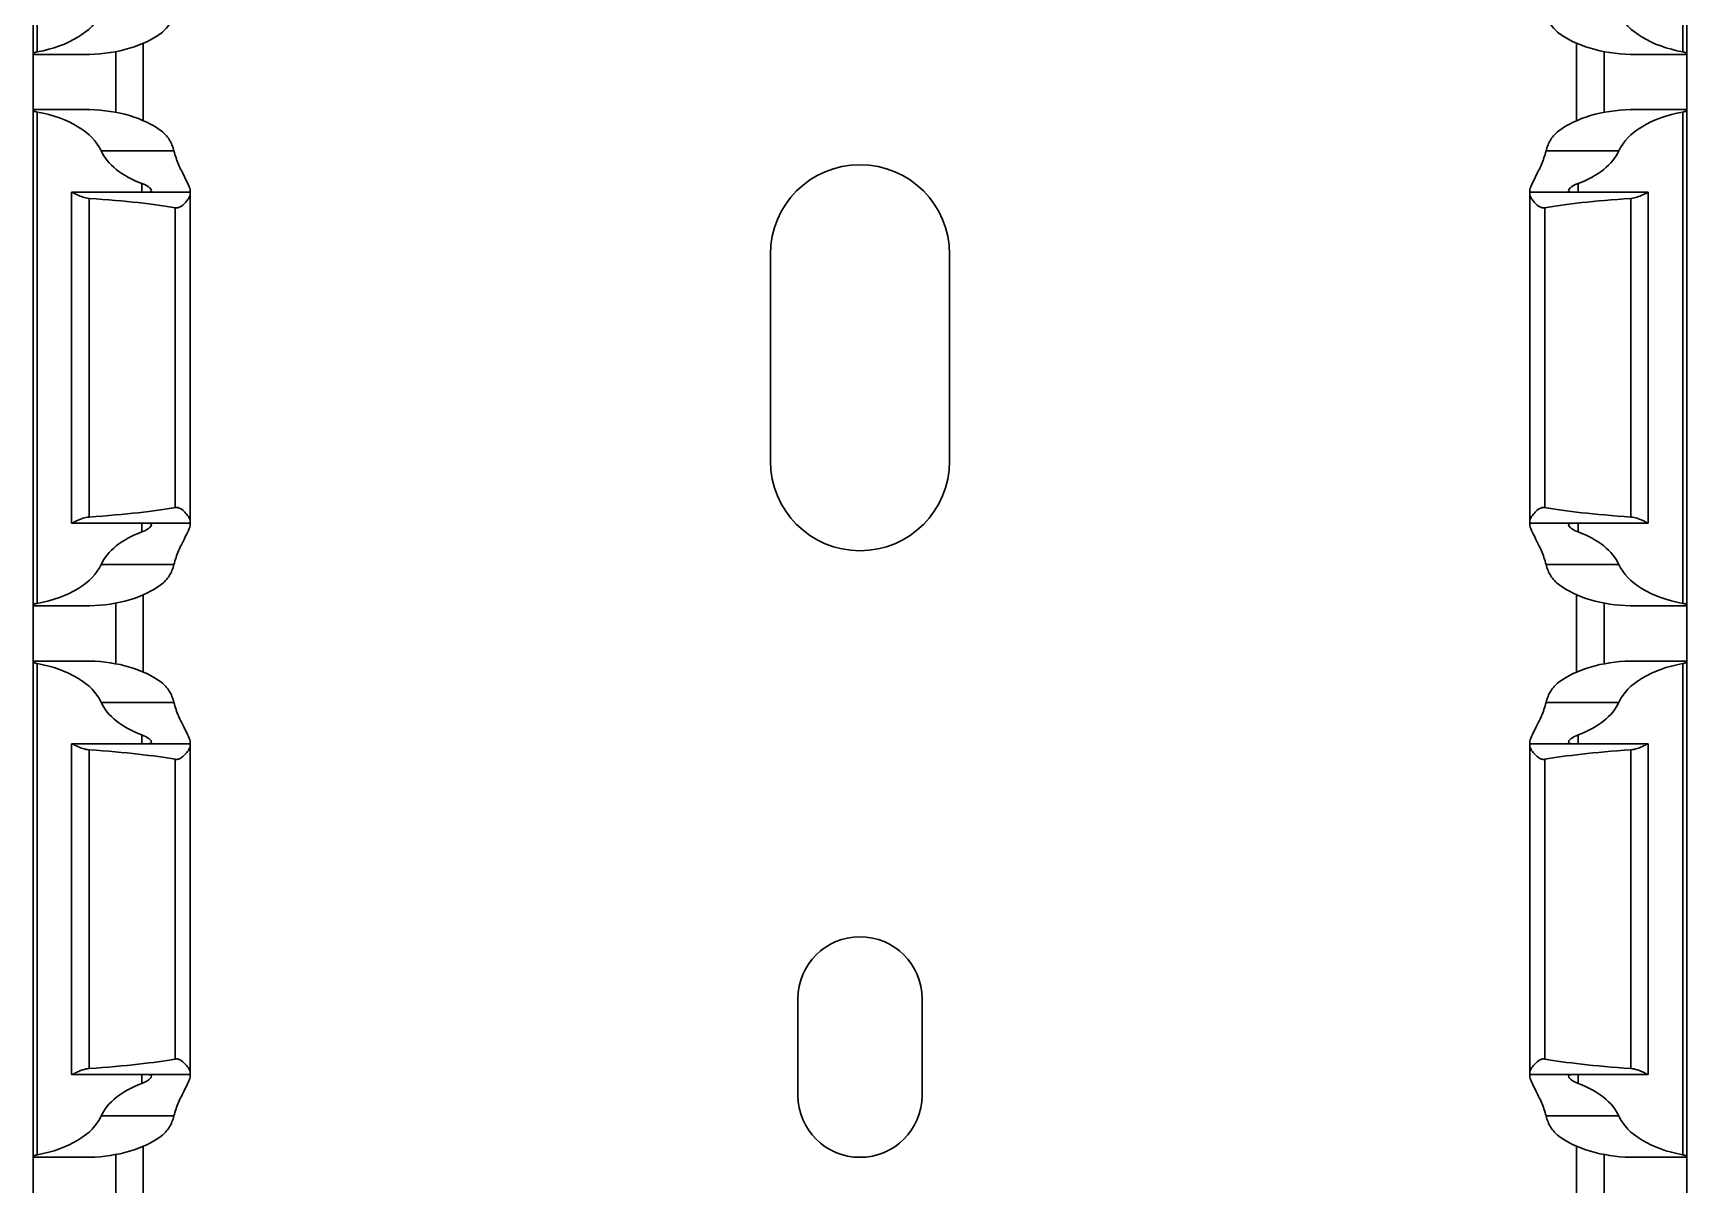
# Model space of a CAD drawing. Header units: millimetres. Extents: x -2573 to 2942, y -1220 to 2800.
# Drawn here: x 1847.5 to 1907.5, y 1510 to 1551.8 of the extents above; entities that cross this region are included whole.
import ezdxf

# ---------------------------------------------------------------- set-up
doc = ezdxf.new("R2010")
doc.units = ezdxf.units.MM

msp = doc.modelspace()

# ---------------------------------------------------------------- linework, layer by layer
at = {"linetype": 'Continuous', "lineweight": 30}
for p, q in [((1847.536, 1551.029), (1847.536, 1568.971)), ((1847.686, 1551.091), (1847.686, 1568.909)), ((1907.386, 1551.091), (1907.386, 1568.909)), ((1907.536, 1551.029), (1907.536, 1568.971)), ((1847.536, 1551), (1847.536, 1551.029)), ((1847.536, 1551), (1849.499, 1551)), ((1847.536, 1549), (1847.536, 1551)), ((1850.536, 1548.899), (1850.536, 1551.101)), ((1851.536, 1551.403), (1851.536, 1548.597)), ((1903.536, 1551.403), (1903.536, 1548.597)), ((1904.536, 1548.899), (1904.536, 1551.101)), ((1905.574, 1551), (1907.536, 1551)), ((1907.536, 1551), (1907.536, 1551.029)), ((1907.536, 1549), (1907.536, 1551)), ((1849.502, 1549), (1847.536, 1549)), ((1847.536, 1549), (1847.536, 1548.971)), ((1847.536, 1531.029), (1847.536, 1548.971)), ((1847.686, 1531.091), (1847.686, 1548.909)), ((1907.536, 1549), (1905.57, 1549)), ((1907.386, 1531.091), (1907.386, 1548.909)), ((1907.536, 1549), (1907.536, 1548.971)), ((1907.536, 1531.029), (1907.536, 1548.971)), ((1852.645, 1547.5), (1850.006, 1547.5)), ((1902.428, 1547.5), (1905.067, 1547.5)), ((1851.486, 1546), (1851.486, 1546.318)), ((1903.586, 1546), (1903.586, 1546.318)), ((1848.936, 1546), (1848.936, 1534)), ((1848.936, 1546), (1848.94, 1546)), ((1853.236, 1546), (1848.94, 1546)), ((1849.575, 1534.221), (1849.575, 1545.779)), ((1853.236, 1546), (1853.236, 1546.057)), ((1853.236, 1545.916), (1853.236, 1546)), ((1853.236, 1534.084), (1853.236, 1545.916)), ((1901.836, 1546), (1901.836, 1546.057)), ((1901.836, 1545.916), (1901.836, 1546)), ((1901.836, 1546), (1906.133, 1546)), ((1901.836, 1534.084), (1901.836, 1545.916)), ((1905.497, 1534.221), (1905.497, 1545.779)), ((1906.136, 1546), (1906.133, 1546)), ((1906.136, 1534), (1906.136, 1546)), ((1852.693, 1534.564), (1852.693, 1545.436)), ((1902.38, 1534.564), (1902.38, 1545.436)), ((1874.286, 1543.75), (1874.286, 1536.25)), ((1880.786, 1536.25), (1880.786, 1543.75)), ((1848.94, 1534), (1848.936, 1534)), ((1853.236, 1534), (1848.94, 1534)), ((1851.486, 1533.682), (1851.486, 1534)), ((1853.236, 1534), (1853.236, 1534.084)), ((1853.236, 1533.943), (1853.236, 1534)), ((1901.836, 1534), (1901.836, 1534.084)), ((1901.836, 1534), (1906.133, 1534)), ((1901.836, 1533.943), (1901.836, 1534)), ((1903.586, 1533.682), (1903.586, 1534)), ((1906.133, 1534), (1906.136, 1534)), ((1852.645, 1532.5), (1850.006, 1532.5)), ((1902.428, 1532.5), (1905.067, 1532.5)), ((1851.536, 1531.403), (1851.536, 1528.597)), ((1903.536, 1531.403), (1903.536, 1528.597)), ((1847.536, 1531), (1847.536, 1531.029)), ((1847.536, 1531), (1849.499, 1531)), ((1847.536, 1529), (1847.536, 1531)), ((1850.536, 1528.899), (1850.536, 1531.101)), ((1904.536, 1528.899), (1904.536, 1531.101)), ((1905.574, 1531), (1907.536, 1531)), ((1907.536, 1531), (1907.536, 1531.029)), ((1907.536, 1529), (1907.536, 1531)), ((1849.502, 1529), (1847.536, 1529)), ((1847.536, 1529), (1847.536, 1528.971)), ((1847.536, 1511.029), (1847.536, 1528.971)), ((1847.686, 1511.091), (1847.686, 1528.909)), ((1907.536, 1529), (1905.57, 1529)), ((1907.386, 1511.091), (1907.386, 1528.909)), ((1907.536, 1529), (1907.536, 1528.971)), ((1907.536, 1511.029), (1907.536, 1528.971)), ((1852.645, 1527.5), (1850.006, 1527.5)), ((1902.428, 1527.5), (1905.067, 1527.5)), ((1848.936, 1526), (1848.936, 1514)), ((1848.936, 1526), (1848.94, 1526)), ((1853.236, 1526), (1848.94, 1526)), ((1851.486, 1526), (1851.486, 1526.318)), ((1853.236, 1526), (1853.236, 1526.057)), ((1853.236, 1525.916), (1853.236, 1526)), ((1853.236, 1514.084), (1853.236, 1525.916)), ((1901.836, 1526), (1901.836, 1526.057)), ((1901.836, 1525.916), (1901.836, 1526)), ((1901.836, 1526), (1906.133, 1526)), ((1901.836, 1514.084), (1901.836, 1525.916)), ((1903.586, 1526), (1903.586, 1526.318)), ((1906.136, 1526), (1906.133, 1526)), ((1906.136, 1514), (1906.136, 1526)), ((1849.575, 1514.221), (1849.575, 1525.779)), ((1852.693, 1514.564), (1852.693, 1525.436)), ((1902.38, 1514.564), (1902.38, 1525.436)), ((1905.497, 1514.221), (1905.497, 1525.779)), ((1875.286, 1516.75), (1875.286, 1513.25)), ((1879.786, 1513.25), (1879.786, 1516.75)), ((1848.94, 1514), (1848.936, 1514)), ((1853.236, 1514), (1848.94, 1514)), ((1851.486, 1513.682), (1851.486, 1514)), ((1853.236, 1514), (1853.236, 1514.084)), ((1853.236, 1513.943), (1853.236, 1514)), ((1901.836, 1514), (1901.836, 1514.084)), ((1901.836, 1514), (1906.133, 1514)), ((1901.836, 1513.943), (1901.836, 1514)), ((1903.586, 1513.682), (1903.586, 1514)), ((1906.133, 1514), (1906.136, 1514)), ((1852.645, 1512.5), (1850.006, 1512.5)), ((1902.428, 1512.5), (1905.067, 1512.5)), ((1851.536, 1511.403), (1851.536, 1508.597)), ((1903.536, 1511.403), (1903.536, 1508.597)), ((1847.536, 1511), (1847.536, 1511.029)), ((1847.536, 1511), (1849.499, 1511)), ((1847.536, 1509), (1847.536, 1511)), ((1850.536, 1508.899), (1850.536, 1511.101)), ((1904.536, 1508.899), (1904.536, 1511.101)), ((1905.574, 1511), (1907.536, 1511)), ((1907.536, 1511), (1907.536, 1511.029)), ((1907.536, 1509), (1907.536, 1511))]:
    msp.add_line(p, q, dxfattribs=at)
for centre, radius, start, end in [((1877.536, 1543.75), 3.25, 0, 180), ((1877.536, 1536.25), 3.25, 180, 0), ((1877.536, 1516.75), 2.25, 0, 180), ((1877.536, 1513.25), 2.25, 180, 0)]:
    msp.add_arc(centre, radius, start, end, dxfattribs=at)
for centre, major_axis, ratio, start_param, end_param in [((1846.652, 1553), (3.464, 0), 0.57735, 5.015694, 6.030505), ((1908.421, 1553), (3.464, 0), 0.57735, 3.394273, 4.409084), ((1849.452, 1553), (3.464, 0), 0.57735, 4.751267, 5.622258), ((1905.621, 1553), (3.464, 0), 0.57735, 3.80252, 4.673511), ((1846.652, 1547), (3.464, 0), 0.57735, 0.25268, 1.267492), ((1849.452, 1547), (3.464, 0), 0.57735, 0.660927, 1.531918), ((1905.621, 1547), (3.464, 0), 0.57735, 1.609674, 2.480666), ((1908.421, 1547), (3.464, 0), 0.57735, 1.874101, 2.888912), ((1853.36, 1548), (3.464, 0), 0.57735, 3.394273, 4.140941), ((1901.713, 1548), (3.464, 0), 0.57735, 5.283837, 6.030505), ((1842.406, 1545), (11.43, 0), 0.087489, 0.451027, 0.892766), ((1912.667, 1545), (11.43, 0), 0.087489, 2.248826, 2.690566), ((1842.406, 1535), (11.43, 0), 0.087489, 5.390419, 5.832158), ((1912.667, 1535), (11.43, 0), 0.087489, 3.592619, 4.034359), ((1853.36, 1532), (3.464, 0), 0.57735, 2.142244, 2.888912), ((1901.713, 1532), (3.464, 0), 0.57735, 0.25268, 0.999349), ((1846.652, 1533), (3.464, 0), 0.57735, 5.015694, 6.030505), ((1908.421, 1533), (3.464, 0), 0.57735, 3.394273, 4.409084), ((1849.452, 1533), (3.464, 0), 0.57735, 4.751267, 5.622258), ((1905.621, 1533), (3.464, 0), 0.57735, 3.80252, 4.673511), ((1846.652, 1527), (3.464, 0), 0.57735, 0.25268, 1.267492), ((1849.452, 1527), (3.464, 0), 0.57735, 0.660927, 1.531918), ((1905.621, 1527), (3.464, 0), 0.57735, 1.609674, 2.480666), ((1908.421, 1527), (3.464, 0), 0.57735, 1.874101, 2.888912), ((1853.36, 1528), (3.464, 0), 0.57735, 3.394273, 4.140941), ((1901.713, 1528), (3.464, 0), 0.57735, 5.283837, 6.030505), ((1842.406, 1525), (11.43, 0), 0.087489, 0.451027, 0.892766), ((1912.667, 1525), (11.43, 0), 0.087489, 2.248826, 2.690566), ((1842.406, 1515), (11.43, 0), 0.087489, 5.390419, 5.832158), ((1912.667, 1515), (11.43, 0), 0.087489, 3.592619, 4.034359), ((1853.36, 1512), (3.464, 0), 0.57735, 2.142244, 2.888912), ((1901.713, 1512), (3.464, 0), 0.57735, 0.25268, 0.999349), ((1846.652, 1513), (3.464, 0), 0.57735, 5.015694, 6.030505), ((1908.421, 1513), (3.464, 0), 0.57735, 3.394273, 4.409084), ((1849.452, 1513), (3.464, 0), 0.57735, 4.751267, 5.622258), ((1905.621, 1513), (3.464, 0), 0.57735, 3.80252, 4.673511)]:
    msp.add_ellipse(centre, major_axis=major_axis, ratio=ratio, start_param=start_param, end_param=end_param, dxfattribs=at)
for points, knots in [([(1852.186, 1551.772), (1852.301, 1551.858), (1852.399, 1551.964), (1852.552, 1552.211), (1852.607, 1552.351), (1852.645, 1552.5)], [0, 0, 0, 0, 0.5, 0.5, 1, 1, 1, 1]), ([(1902.886, 1551.772), (1902.771, 1551.858), (1902.674, 1551.964), (1902.521, 1552.211), (1902.465, 1552.351), (1902.428, 1552.5)], [0, 0, 0, 0, 0.5, 0.5, 1, 1, 1, 1]), ([(1847.686, 1551.091), (1847.641, 1551.083), (1847.603, 1551.072), (1847.55, 1551.049), (1847.536, 1551.038), (1847.536, 1551.029)], [0, 0, 0, 0, 0.5, 0.5, 1, 1, 1, 1]), ([(1849.499, 1551), (1849.499, 1551), (1849.516, 1550.999), (1849.55, 1551.001), (1849.583, 1551.001), (1849.586, 1551.002)], [0, 0, 0, 0, 0.038179, 0.88892, 1, 1, 1, 1]), ([(1905.574, 1551), (1905.573, 1551), (1905.557, 1550.999), (1905.522, 1551.001), (1905.49, 1551.001), (1905.486, 1551.002)], [0, 0, 0, 0, 0.038179, 0.88892, 1, 1, 1, 1]), ([(1907.386, 1551.091), (1907.432, 1551.083), (1907.47, 1551.072), (1907.522, 1551.049), (1907.536, 1551.038), (1907.536, 1551.029)], [0, 0, 0, 0, 0.5, 0.5, 1, 1, 1, 1]), ([(1847.536, 1548.971), (1847.536, 1548.962), (1847.55, 1548.951), (1847.602, 1548.928), (1847.64, 1548.917), (1847.686, 1548.909)], [0, 0, 0, 0, 0.5, 0.5, 1, 1, 1, 1]), ([(1849.586, 1548.998), (1849.574, 1548.999), (1849.541, 1549), (1849.517, 1549), (1849.502, 1549)], [0, 0, 0, 0, 0.381561, 1, 1, 1, 1]), ([(1905.486, 1548.998), (1905.499, 1548.999), (1905.532, 1549), (1905.556, 1549), (1905.57, 1549)], [0, 0, 0, 0, 0.381561, 1, 1, 1, 1]), ([(1907.536, 1548.971), (1907.536, 1548.962), (1907.522, 1548.951), (1907.47, 1548.928), (1907.432, 1548.917), (1907.386, 1548.909)], [0, 0, 0, 0, 0.5, 0.5, 1, 1, 1, 1]), ([(1852.645, 1547.5), (1852.608, 1547.648), (1852.552, 1547.789), (1852.399, 1548.035), (1852.302, 1548.142), (1852.186, 1548.228)], [0, 0, 0, 0, 0.5, 0.5, 1, 1, 1, 1]), ([(1902.428, 1547.5), (1902.465, 1547.648), (1902.521, 1547.789), (1902.674, 1548.035), (1902.771, 1548.142), (1902.886, 1548.228)], [0, 0, 0, 0, 0.5, 0.5, 1, 1, 1, 1]), ([(1853.236, 1546.057), (1853.236, 1546.08), (1853.23, 1546.109), (1853.208, 1546.178), (1853.192, 1546.218), (1853.131, 1546.354), (1853.076, 1546.464), (1852.95, 1546.715), (1852.881, 1546.854), (1852.751, 1547.159), (1852.689, 1547.324), (1852.645, 1547.5)], [0, 0, 0, 0, 0.125, 0.125, 0.25, 0.25, 0.5, 0.5, 0.75, 0.75, 1, 1, 1, 1]), ([(1901.836, 1546.057), (1901.836, 1546.08), (1901.842, 1546.109), (1901.864, 1546.178), (1901.881, 1546.218), (1901.941, 1546.354), (1901.997, 1546.464), (1902.123, 1546.715), (1902.191, 1546.854), (1902.322, 1547.159), (1902.384, 1547.324), (1902.428, 1547.5)], [0, 0, 0, 0, 0.125, 0.125, 0.25, 0.25, 0.5, 0.5, 0.75, 0.75, 1, 1, 1, 1]), ([(1851.486, 1546.318), (1851.666, 1546.251), (1851.79, 1546.154), (1851.844, 1546.059), (1851.839, 1546.034), (1851.779, 1546.005), (1851.724, 1546), (1851.65, 1546)], [0, 0, 0, 0, 0.5, 0.5, 0.75, 0.75, 1, 1, 1, 1]), ([(1903.586, 1546.318), (1903.407, 1546.251), (1903.282, 1546.154), (1903.229, 1546.059), (1903.234, 1546.034), (1903.294, 1546.005), (1903.348, 1546), (1903.423, 1546)], [0, 0, 0, 0, 0.5, 0.5, 0.75, 0.75, 1, 1, 1, 1]), ([(1848.94, 1546), (1848.948, 1546), (1848.972, 1545.989), (1849.042, 1545.954), (1849.09, 1545.929), (1849.259, 1545.85), (1849.409, 1545.791), (1849.575, 1545.779)], [0, 0, 0, 0, 0.25, 0.25, 0.5, 0.5, 1, 1, 1, 1]), ([(1852.693, 1545.436), (1852.733, 1545.429), (1852.775, 1545.432), (1852.852, 1545.457), (1852.887, 1545.476), (1852.984, 1545.542), (1853.036, 1545.594), (1853.127, 1545.697), (1853.165, 1545.748), (1853.22, 1545.841), (1853.236, 1545.883), (1853.236, 1545.916)], [0, 0, 0, 0, 0.125, 0.125, 0.25, 0.25, 0.5, 0.5, 0.75, 0.75, 1, 1, 1, 1]), ([(1902.38, 1545.436), (1902.34, 1545.429), (1902.298, 1545.432), (1902.22, 1545.457), (1902.185, 1545.476), (1902.089, 1545.542), (1902.037, 1545.594), (1901.945, 1545.697), (1901.908, 1545.748), (1901.853, 1545.841), (1901.836, 1545.883), (1901.836, 1545.916)], [0, 0, 0, 0, 0.125, 0.125, 0.25, 0.25, 0.5, 0.5, 0.75, 0.75, 1, 1, 1, 1]), ([(1906.133, 1546), (1906.125, 1546), (1906.101, 1545.989), (1906.03, 1545.954), (1905.982, 1545.929), (1905.814, 1545.85), (1905.664, 1545.791), (1905.497, 1545.779)], [0, 0, 0, 0, 0.25, 0.25, 0.5, 0.5, 1, 1, 1, 1]), ([(1849.575, 1534.221), (1849.409, 1534.209), (1849.259, 1534.15), (1849.09, 1534.071), (1849.043, 1534.046), (1848.972, 1534.011), (1848.948, 1534), (1848.94, 1534)], [0, 0, 0, 0, 0.5, 0.5, 0.75, 0.75, 1, 1, 1, 1]), ([(1853.236, 1534.084), (1853.236, 1534.117), (1853.219, 1534.159), (1853.165, 1534.252), (1853.127, 1534.303), (1853.036, 1534.406), (1852.983, 1534.458), (1852.887, 1534.524), (1852.852, 1534.544), (1852.775, 1534.568), (1852.733, 1534.571), (1852.693, 1534.564)], [0, 0, 0, 0, 0.25, 0.25, 0.5, 0.5, 0.75, 0.75, 0.875, 0.875, 1, 1, 1, 1]), ([(1901.836, 1534.084), (1901.836, 1534.117), (1901.853, 1534.159), (1901.908, 1534.252), (1901.946, 1534.303), (1902.036, 1534.406), (1902.09, 1534.458), (1902.186, 1534.524), (1902.22, 1534.544), (1902.298, 1534.568), (1902.34, 1534.571), (1902.38, 1534.564)], [0, 0, 0, 0, 0.25, 0.25, 0.5, 0.5, 0.75, 0.75, 0.875, 0.875, 1, 1, 1, 1]), ([(1905.497, 1534.221), (1905.664, 1534.209), (1905.814, 1534.15), (1905.983, 1534.071), (1906.03, 1534.046), (1906.101, 1534.011), (1906.124, 1534), (1906.133, 1534)], [0, 0, 0, 0, 0.5, 0.5, 0.75, 0.75, 1, 1, 1, 1]), ([(1851.65, 1534), (1851.724, 1534), (1851.779, 1533.995), (1851.839, 1533.966), (1851.844, 1533.941), (1851.79, 1533.845), (1851.665, 1533.748), (1851.486, 1533.682)], [0, 0, 0, 0, 0.25, 0.25, 0.5, 0.5, 1, 1, 1, 1]), ([(1852.645, 1532.5), (1852.689, 1532.677), (1852.751, 1532.842), (1852.881, 1533.145), (1852.951, 1533.286), (1853.075, 1533.535), (1853.132, 1533.646), (1853.192, 1533.782), (1853.208, 1533.822), (1853.23, 1533.891), (1853.236, 1533.92), (1853.236, 1533.943)], [0, 0, 0, 0, 0.25, 0.25, 0.5, 0.5, 0.75, 0.75, 0.875, 0.875, 1, 1, 1, 1]), ([(1902.428, 1532.5), (1902.384, 1532.677), (1902.322, 1532.842), (1902.191, 1533.145), (1902.122, 1533.286), (1901.997, 1533.535), (1901.941, 1533.646), (1901.881, 1533.782), (1901.865, 1533.822), (1901.842, 1533.891), (1901.836, 1533.92), (1901.836, 1533.943)], [0, 0, 0, 0, 0.25, 0.25, 0.5, 0.5, 0.75, 0.75, 0.875, 0.875, 1, 1, 1, 1]), ([(1903.423, 1534), (1903.349, 1534), (1903.294, 1533.995), (1903.234, 1533.966), (1903.229, 1533.941), (1903.283, 1533.845), (1903.408, 1533.748), (1903.586, 1533.682)], [0, 0, 0, 0, 0.25, 0.25, 0.5, 0.5, 1, 1, 1, 1]), ([(1852.186, 1531.772), (1852.301, 1531.858), (1852.399, 1531.964), (1852.552, 1532.211), (1852.607, 1532.351), (1852.645, 1532.5)], [0, 0, 0, 0, 0.5, 0.5, 1, 1, 1, 1]), ([(1902.886, 1531.772), (1902.771, 1531.858), (1902.674, 1531.964), (1902.521, 1532.211), (1902.465, 1532.351), (1902.428, 1532.5)], [0, 0, 0, 0, 0.5, 0.5, 1, 1, 1, 1]), ([(1847.686, 1531.091), (1847.641, 1531.083), (1847.603, 1531.072), (1847.55, 1531.049), (1847.536, 1531.038), (1847.536, 1531.029)], [0, 0, 0, 0, 0.5, 0.5, 1, 1, 1, 1]), ([(1849.499, 1531), (1849.499, 1531), (1849.516, 1530.999), (1849.55, 1531.001), (1849.583, 1531.001), (1849.586, 1531.002)], [0, 0, 0, 0, 0.038179, 0.88892, 1, 1, 1, 1]), ([(1905.574, 1531), (1905.573, 1531), (1905.557, 1530.999), (1905.522, 1531.001), (1905.49, 1531.001), (1905.486, 1531.002)], [0, 0, 0, 0, 0.038179, 0.88892, 1, 1, 1, 1]), ([(1907.386, 1531.091), (1907.432, 1531.083), (1907.47, 1531.072), (1907.522, 1531.049), (1907.536, 1531.038), (1907.536, 1531.029)], [0, 0, 0, 0, 0.5, 0.5, 1, 1, 1, 1]), ([(1847.536, 1528.971), (1847.536, 1528.962), (1847.55, 1528.951), (1847.602, 1528.928), (1847.64, 1528.917), (1847.686, 1528.909)], [0, 0, 0, 0, 0.5, 0.5, 1, 1, 1, 1]), ([(1849.586, 1528.998), (1849.574, 1528.999), (1849.541, 1529), (1849.517, 1529), (1849.502, 1529)], [0, 0, 0, 0, 0.381561, 1, 1, 1, 1]), ([(1905.486, 1528.998), (1905.499, 1528.999), (1905.532, 1529), (1905.556, 1529), (1905.57, 1529)], [0, 0, 0, 0, 0.381561, 1, 1, 1, 1]), ([(1907.536, 1528.971), (1907.536, 1528.962), (1907.522, 1528.951), (1907.47, 1528.928), (1907.432, 1528.917), (1907.386, 1528.909)], [0, 0, 0, 0, 0.5, 0.5, 1, 1, 1, 1]), ([(1852.645, 1527.5), (1852.608, 1527.648), (1852.552, 1527.789), (1852.399, 1528.035), (1852.302, 1528.142), (1852.186, 1528.228)], [0, 0, 0, 0, 0.5, 0.5, 1, 1, 1, 1]), ([(1902.428, 1527.5), (1902.465, 1527.648), (1902.521, 1527.789), (1902.674, 1528.035), (1902.771, 1528.142), (1902.886, 1528.228)], [0, 0, 0, 0, 0.5, 0.5, 1, 1, 1, 1]), ([(1853.236, 1526.057), (1853.236, 1526.08), (1853.23, 1526.109), (1853.208, 1526.178), (1853.192, 1526.218), (1853.131, 1526.354), (1853.076, 1526.464), (1852.95, 1526.715), (1852.881, 1526.854), (1852.751, 1527.159), (1852.689, 1527.324), (1852.645, 1527.5)], [0, 0, 0, 0, 0.125, 0.125, 0.25, 0.25, 0.5, 0.5, 0.75, 0.75, 1, 1, 1, 1]), ([(1901.836, 1526.057), (1901.836, 1526.08), (1901.842, 1526.109), (1901.864, 1526.178), (1901.881, 1526.218), (1901.941, 1526.354), (1901.997, 1526.464), (1902.123, 1526.715), (1902.191, 1526.854), (1902.322, 1527.159), (1902.384, 1527.324), (1902.428, 1527.5)], [0, 0, 0, 0, 0.125, 0.125, 0.25, 0.25, 0.5, 0.5, 0.75, 0.75, 1, 1, 1, 1]), ([(1848.94, 1526), (1848.948, 1526), (1848.972, 1525.989), (1849.042, 1525.954), (1849.09, 1525.929), (1849.259, 1525.85), (1849.409, 1525.791), (1849.575, 1525.779)], [0, 0, 0, 0, 0.25, 0.25, 0.5, 0.5, 1, 1, 1, 1]), ([(1851.486, 1526.318), (1851.666, 1526.251), (1851.79, 1526.154), (1851.844, 1526.059), (1851.839, 1526.034), (1851.779, 1526.005), (1851.724, 1526), (1851.65, 1526)], [0, 0, 0, 0, 0.5, 0.5, 0.75, 0.75, 1, 1, 1, 1]), ([(1852.693, 1525.436), (1852.733, 1525.429), (1852.775, 1525.432), (1852.852, 1525.457), (1852.887, 1525.476), (1852.984, 1525.542), (1853.036, 1525.594), (1853.127, 1525.697), (1853.165, 1525.748), (1853.22, 1525.841), (1853.236, 1525.883), (1853.236, 1525.916)], [0, 0, 0, 0, 0.125, 0.125, 0.25, 0.25, 0.5, 0.5, 0.75, 0.75, 1, 1, 1, 1]), ([(1902.38, 1525.436), (1902.34, 1525.429), (1902.298, 1525.432), (1902.22, 1525.457), (1902.185, 1525.476), (1902.089, 1525.542), (1902.037, 1525.594), (1901.945, 1525.697), (1901.908, 1525.748), (1901.853, 1525.841), (1901.836, 1525.883), (1901.836, 1525.916)], [0, 0, 0, 0, 0.125, 0.125, 0.25, 0.25, 0.5, 0.5, 0.75, 0.75, 1, 1, 1, 1]), ([(1903.586, 1526.318), (1903.407, 1526.251), (1903.282, 1526.154), (1903.229, 1526.059), (1903.234, 1526.034), (1903.294, 1526.005), (1903.348, 1526), (1903.423, 1526)], [0, 0, 0, 0, 0.5, 0.5, 0.75, 0.75, 1, 1, 1, 1]), ([(1906.133, 1526), (1906.125, 1526), (1906.101, 1525.989), (1906.03, 1525.954), (1905.982, 1525.929), (1905.814, 1525.85), (1905.664, 1525.791), (1905.497, 1525.779)], [0, 0, 0, 0, 0.25, 0.25, 0.5, 0.5, 1, 1, 1, 1]), ([(1853.236, 1514.084), (1853.236, 1514.117), (1853.219, 1514.159), (1853.165, 1514.252), (1853.127, 1514.303), (1853.036, 1514.406), (1852.983, 1514.458), (1852.887, 1514.524), (1852.852, 1514.544), (1852.775, 1514.568), (1852.733, 1514.571), (1852.693, 1514.564)], [0, 0, 0, 0, 0.25, 0.25, 0.5, 0.5, 0.75, 0.75, 0.875, 0.875, 1, 1, 1, 1]), ([(1901.836, 1514.084), (1901.836, 1514.117), (1901.853, 1514.159), (1901.908, 1514.252), (1901.946, 1514.303), (1902.036, 1514.406), (1902.09, 1514.458), (1902.186, 1514.524), (1902.22, 1514.544), (1902.298, 1514.568), (1902.34, 1514.571), (1902.38, 1514.564)], [0, 0, 0, 0, 0.25, 0.25, 0.5, 0.5, 0.75, 0.75, 0.875, 0.875, 1, 1, 1, 1]), ([(1849.575, 1514.221), (1849.409, 1514.209), (1849.259, 1514.15), (1849.09, 1514.071), (1849.043, 1514.046), (1848.972, 1514.011), (1848.948, 1514), (1848.94, 1514)], [0, 0, 0, 0, 0.5, 0.5, 0.75, 0.75, 1, 1, 1, 1]), ([(1851.65, 1514), (1851.724, 1514), (1851.779, 1513.995), (1851.839, 1513.966), (1851.844, 1513.941), (1851.79, 1513.845), (1851.665, 1513.748), (1851.486, 1513.682)], [0, 0, 0, 0, 0.25, 0.25, 0.5, 0.5, 1, 1, 1, 1]), ([(1852.645, 1512.5), (1852.689, 1512.677), (1852.751, 1512.842), (1852.881, 1513.145), (1852.951, 1513.286), (1853.075, 1513.535), (1853.132, 1513.646), (1853.192, 1513.782), (1853.208, 1513.822), (1853.23, 1513.891), (1853.236, 1513.92), (1853.236, 1513.943)], [0, 0, 0, 0, 0.25, 0.25, 0.5, 0.5, 0.75, 0.75, 0.875, 0.875, 1, 1, 1, 1]), ([(1902.428, 1512.5), (1902.384, 1512.677), (1902.322, 1512.842), (1902.191, 1513.145), (1902.122, 1513.286), (1901.997, 1513.535), (1901.941, 1513.646), (1901.881, 1513.782), (1901.865, 1513.822), (1901.842, 1513.891), (1901.836, 1513.92), (1901.836, 1513.943)], [0, 0, 0, 0, 0.25, 0.25, 0.5, 0.5, 0.75, 0.75, 0.875, 0.875, 1, 1, 1, 1]), ([(1903.423, 1514), (1903.349, 1514), (1903.294, 1513.995), (1903.234, 1513.966), (1903.229, 1513.941), (1903.283, 1513.845), (1903.408, 1513.748), (1903.586, 1513.682)], [0, 0, 0, 0, 0.25, 0.25, 0.5, 0.5, 1, 1, 1, 1]), ([(1905.497, 1514.221), (1905.664, 1514.209), (1905.814, 1514.15), (1905.983, 1514.071), (1906.03, 1514.046), (1906.101, 1514.011), (1906.124, 1514), (1906.133, 1514)], [0, 0, 0, 0, 0.5, 0.5, 0.75, 0.75, 1, 1, 1, 1]), ([(1852.186, 1511.772), (1852.301, 1511.858), (1852.399, 1511.964), (1852.552, 1512.211), (1852.607, 1512.351), (1852.645, 1512.5)], [0, 0, 0, 0, 0.5, 0.5, 1, 1, 1, 1]), ([(1902.886, 1511.772), (1902.771, 1511.858), (1902.674, 1511.964), (1902.521, 1512.211), (1902.465, 1512.351), (1902.428, 1512.5)], [0, 0, 0, 0, 0.5, 0.5, 1, 1, 1, 1]), ([(1847.686, 1511.091), (1847.641, 1511.083), (1847.603, 1511.072), (1847.55, 1511.049), (1847.536, 1511.038), (1847.536, 1511.029)], [0, 0, 0, 0, 0.5, 0.5, 1, 1, 1, 1]), ([(1849.499, 1511), (1849.499, 1511), (1849.516, 1510.999), (1849.55, 1511.001), (1849.583, 1511.001), (1849.586, 1511.002)], [0, 0, 0, 0, 0.03818, 0.888921, 1, 1, 1, 1]), ([(1905.574, 1511), (1905.573, 1511), (1905.557, 1510.999), (1905.522, 1511.001), (1905.49, 1511.001), (1905.486, 1511.002)], [0, 0, 0, 0, 0.03818, 0.888921, 1, 1, 1, 1]), ([(1907.386, 1511.091), (1907.432, 1511.083), (1907.47, 1511.072), (1907.522, 1511.049), (1907.536, 1511.038), (1907.536, 1511.029)], [0, 0, 0, 0, 0.5, 0.5, 1, 1, 1, 1])]:
    msp.add_open_spline(points, degree=3, knots=knots, dxfattribs=at)

doc.saveas('drawing.dxf')
